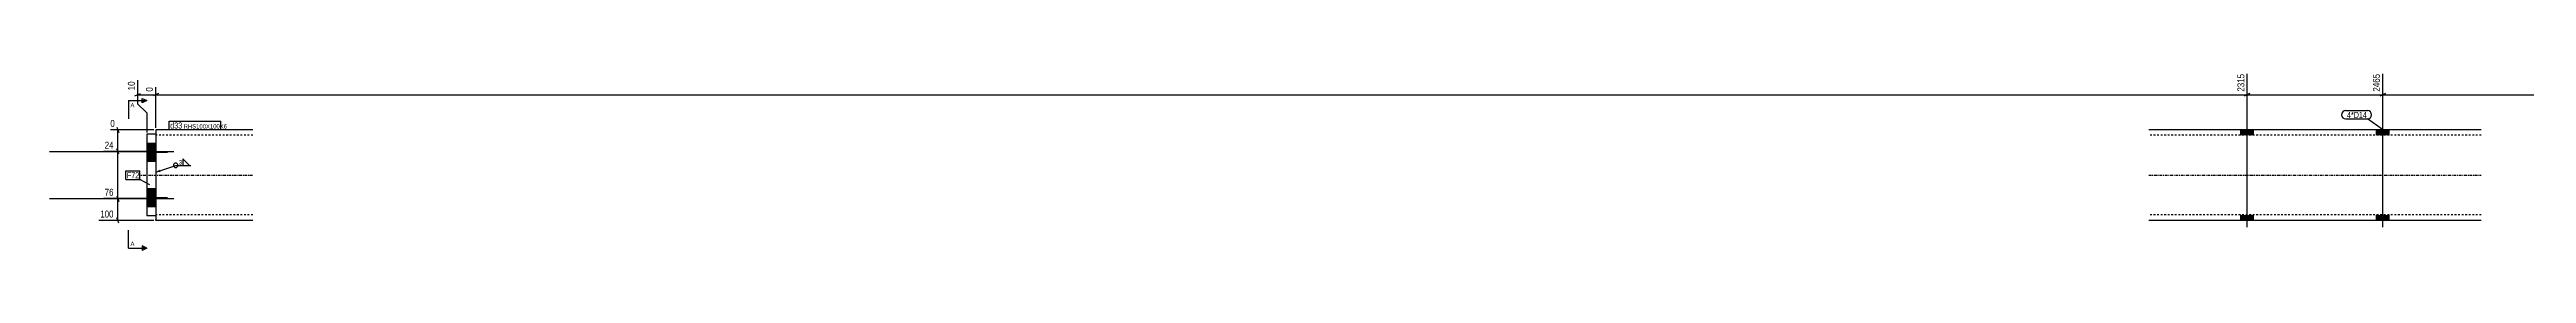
# Model space of a CAD drawing. Header units: millimetres. Extents: x 19 to 35337, y 5 to 1131.
# Drawn here: x 30322 to 33064, y 5 to 201 of the extents above; entities that cross this region are included whole.
import ezdxf

# ---------------------------------------------------------------- set-up
doc = ezdxf.new("R2010")
doc.units = ezdxf.units.MM
doc.linetypes.add('DXK_LINE_DOT2', pattern=[3.9198, 1.9599, -1.9599])
doc.linetypes.add('DXK_LINE_DOT3', pattern=[5.9187, 2.979, -0.9799, 0.9799, -0.9799])
for name, color, linetype in [('MÅLSÆTNING', 7, 'Continuous'), ('STÅL', 7, 'Continuous'), ('TEKST', 7, 'Continuous')]:
    doc.layers.add(name, color=color, linetype=linetype)
doc.styles.add('Arial', font='ARIAL.TTF', dxfattribs={"height": 0.2})
doc.styles.add('Arial Narrow', font='ARIALN.TTF', dxfattribs={"height": 0.2})

msp = doc.modelspace()

# ---------------------------------------------------------------- hatches: boundary and pattern name
at = {"layer": 'STÅL', "linetype": 'Continuous'}
for points in [[(32761.4, 138), (32747.4, 138), (32747.4, 132), (32761.4, 132)], [(32761.4, 138), (32747.4, 138), (32747.4, 132), (32761.4, 132)], [(32911.4, 138), (32897.4, 138), (32897.4, 132), (32911.4, 132)], [(32911.4, 138), (32897.4, 138), (32897.4, 132), (32911.4, 132)], [(30429.4, 123), (30429.4, 103), (30439.4, 103), (30439.4, 123)], [(30429.4, 121), (30429.4, 107), (30439.4, 107), (30439.4, 121)], [(30429.4, 73), (30429.4, 53), (30439.4, 53), (30439.4, 73)], [(30429.4, 69), (30429.4, 55), (30439.4, 55), (30439.4, 69)], [(32761.4, 44), (32747.4, 44), (32747.4, 38), (32761.4, 38)], [(32761.4, 44), (32747.4, 44), (32747.4, 38), (32761.4, 38)], [(32911.4, 44), (32897.4, 44), (32897.4, 38), (32911.4, 38)], [(32911.4, 44), (32897.4, 44), (32897.4, 38), (32911.4, 38)]]:
    msp.add_hatch(color=96, dxfattribs=at).paths.add_polyline_path(points)
at = {"layer": 'TEKST', "linetype": 'Continuous'}
msp.add_hatch(color=3, dxfattribs=at).paths.add_polyline_path([(30444.5, 91.6), (30439.4, 91.2), (30443.7, 94)])

# ---------------------------------------------------------------- linework, layer by layer
at = {"layer": 'MÅLSÆTNING', "color": 7, "linetype": 'Continuous'}
for p, q in [((30419.4, 192.8), (30419.4, 166.7)), ((32754.4, 150), (32754.4, 199.6)), ((32904.4, 150), (32904.4, 199.6)), ((32904.4, 150), (32904.4, 199.6)), ((30416.4, 175.5), (30422.4, 177.9)), ((30419.4, 176.7), (30439.4, 176.7)), ((30419.4, 166.7), (30429.4, 156.7)), ((30442.4, 177.9), (30436.4, 175.5)), ((30439.4, 140), (30439.4, 185)), ((32751.4, 175.5), (32757.4, 177.9)), ((32907.4, 177.9), (32901.4, 175.5)), ((32901.4, 175.5), (32907.4, 177.9)), ((32904.4, 176.7), (35209.4, 176.7)), ((30437.4, 138), (30389.2, 138)), ((30396.3, 141), (30398.7, 135)), ((30397.5, 114), (30397.5, 138)), ((30429.4, 156.7), (30429.4, 135)), ((30437.4, 114), (30381.4, 114)), ((30437.4, 114), (30381.4, 114)), ((30398.7, 111), (30396.3, 117)), ((30398.7, 111), (30396.3, 117)), ((30397.5, 62), (30397.5, 114)), ((30437.4, 62), (30381.4, 62)), ((30437.4, 62), (30381.4, 62)), ((30396.3, 65), (30398.7, 59)), ((30396.3, 65), (30398.7, 59)), ((30397.5, 38), (30397.5, 62)), ((30437.4, 38), (30376.5, 38)), ((30398.7, 35), (30396.3, 41))]:
    msp.add_line(p, q, dxfattribs=at)
at = {"layer": 'STÅL', "color": 96, "linetype": 'Continuous'}
for p, q in [((32754.4, 30.5), (32754.4, 168)), ((32754.4, 30.5), (32754.4, 168)), ((32904.4, 30.5), (32904.4, 168)), ((32904.4, 30.5), (32904.4, 168)), ((32747.4, 132), (32747.4, 138)), ((32747.4, 132), (32747.4, 138)), ((32761.4, 132), (32761.4, 138)), ((32761.4, 132), (32761.4, 138)), ((32897.4, 132), (32897.4, 138)), ((32897.4, 132), (32897.4, 138)), ((32911.4, 132), (32911.4, 138)), ((32911.4, 132), (32911.4, 138)), ((30321.9, 114), (30459.4, 114)), ((30439.4, 123), (30429.4, 123)), ((30429.4, 121), (30439.4, 121)), ((30452.4, 113), (30429.4, 113)), ((30429.4, 107), (30439.4, 107)), ((30439.4, 103), (30429.4, 103)), ((30321.9, 62), (30459.4, 62)), ((30439.4, 73), (30429.4, 73)), ((30429.4, 69), (30439.4, 69)), ((30452.4, 63), (30429.4, 63)), ((30429.4, 55), (30439.4, 55)), ((30439.4, 53), (30429.4, 53)), ((32747.4, 38), (32747.4, 44)), ((32747.4, 38), (32747.4, 44)), ((32761.4, 38), (32761.4, 44)), ((32761.4, 38), (32761.4, 44)), ((32897.4, 38), (32897.4, 44)), ((32897.4, 38), (32897.4, 44)), ((32911.4, 38), (32911.4, 44)), ((32911.4, 38), (32911.4, 44))]:
    msp.add_line(p, q, dxfattribs=at)
at = {"layer": 'STÅL', "color": 2, "linetype": 'Continuous'}
for p, q in [((30546.9, 138), (30439.4, 138)), ((30439.4, 138), (30439.4, 38.9)), ((33013.4, 138), (32645.4, 138)), ((30439.4, 133), (30429.4, 133)), ((30429.4, 133), (30429.4, 43)), ((30439.4, 43), (30429.4, 43)), ((30439.4, 38), (30439.4, 38.9)), ((30546.9, 38), (30439.4, 38)), ((33013.4, 38), (32645.4, 38))]:
    msp.add_line(p, q, dxfattribs=at)
at = {"layer": 'STÅL', "color": 7, "linetype": 'DXK_LINE_DOT2'}
for p, q in [((30439.4, 133), (30439.4, 43)), ((30546.9, 132), (30439.4, 132)), ((33013.4, 132), (32645.4, 132)), ((30546.9, 44), (30439.4, 44)), ((33013.4, 44), (32645.4, 44))]:
    msp.add_line(p, q, dxfattribs=at)
at = {"layer": 'STÅL', "color": 7, "linetype": 'DXK_LINE_DOT3'}
for p, q in [((30419.4, 88), (30546.9, 88)), ((32645.4, 88), (33013.4, 88))]:
    msp.add_line(p, q, dxfattribs=at)

# ---------------------------------------------------------------- wipeouts: each hides what was drawn before it
at = {"color": 0, "linetype": 'Continuous'}
msp.add_wipeout([(30415.8, 9.8), (30415.8, 14.8), (30411.4, 14.8), (30411.4, 9.8)], dxfattribs=at).dxf.layer = 'TEKST'

# ---------------------------------------------------------------- next in the draw order: hatches: boundary and pattern name
at = {"layer": 'TEKST', "linetype": 'Continuous'}
msp.add_hatch(color=30, dxfattribs=at).paths.add_polyline_path([(30424.4, 7.3), (30424.4, 9.8), (30429.4, 7.3)])

# ---------------------------------------------------------------- next in the draw order: linework, layer by layer
at = {"layer": 'TEKST', "color": 7, "linetype": 'Continuous'}
for q in [(30409.4, 27.3), (30429.4, 7.3)]:
    msp.add_line((30409.4, 7.3), q, dxfattribs=at)
at = {"layer": 'TEKST', "color": 30, "linetype": 'Continuous'}
for p, q in [((30429.4, 7.3), (30424.4, 9.8)), ((30424.4, 9.8), (30424.4, 4.8)), ((30429.4, 7.3), (30424.4, 4.8))]:
    msp.add_line(p, q, dxfattribs=at)

# ---------------------------------------------------------------- next in the draw order: texts
at = {"layer": 'TEKST', "color": 3, "linetype": 'Continuous', "style": 'Arial'}
msp.add_text('A', height=4.78, dxfattribs=at).set_placement((30411.4, 9.8))

# ---------------------------------------------------------------- next in the draw order: wipeouts: each hides what was drawn before it
at = {"color": 0, "linetype": 'Continuous'}
for points in [[(30437.8, 186.6), (30426.6, 186.6), (30426.6, 178.5), (30437.8, 178.5)], [(30395.7, 139.6), (30395.7, 150.8), (30387.6, 150.8), (30387.6, 139.6)], [(30394.2, 63.6), (30394.2, 74.8), (30381.3, 74.8), (30381.3, 63.6)]]:
    msp.add_wipeout(points, dxfattribs=at).dxf.layer = 'MÅLSÆTNING'
at = {"color": 0}
for points in [[(30468.2, 139.4), (30468.2, 146.4), (30455.4, 146.4), (30455.4, 139.4)], [(32886.2, 151.1), (32886.2, 158.1), (32864.8, 158.1), (32864.8, 151.1)], [(30468.5, 99.3), (30468.5, 105.1), (30464.6, 105.1), (30464.6, 99.3)]]:
    msp.add_wipeout(points, dxfattribs=at).dxf.layer = 'TEKST'

# ---------------------------------------------------------------- next in the draw order: linework, layer by layer
at = {"layer": 'MÅLSÆTNING', "color": 7, "linetype": 'Continuous'}
for p, q in [((30442.4, 177.9), (30436.4, 175.5)), ((30439.4, 140), (30439.4, 185)), ((30439.4, 176.7), (32754.4, 176.7))]:
    msp.add_line(p, q, dxfattribs=at)
at = {"layer": 'TEKST', "color": 3, "linetype": 'Continuous'}
for p, q in [((30439.4, 91.2), (30461.5, 98.7)), ((30461.5, 98.7), (30478.1, 98.7)), ((30476.6, 98.7), (30469.5, 105.8)), ((30469.5, 105.8), (30469.5, 98.7)), ((30469.5, 98.7), (30476.6, 98.7))]:
    msp.add_line(p, q, dxfattribs=at)
for start, end in [(90, 270), (270, 90)]:
    msp.add_arc((30461.5, 98.7), 2.5, start, end, dxfattribs=at)

# ---------------------------------------------------------------- next in the draw order: texts
at = {"layer": 'MÅLSÆTNING', "color": 3, "linetype": 'Continuous', "style": 'Arial Narrow'}
for s, p in [('0', (30389.2, 141.2)), ('76', (30382.9, 65.2))]:
    msp.add_text(s, height=7.64, dxfattribs=at).set_placement(p)
at = {"layer": 'TEKST', "color": 3, "style": 'Arial Narrow'}
msp.add_text('3', height=4.77, dxfattribs=at).set_placement((30465, 99.7))

# ---------------------------------------------------------------- next in the draw order: wipeouts: each hides what was drawn before it
at = {"color": 0, "linetype": 'Continuous'}
for points in [[(30417.8, 192.9), (30406.6, 192.9), (30406.6, 180), (30417.8, 180)], [(30394.2, 115.6), (30394.2, 126.8), (30381.3, 126.8), (30381.3, 115.6)], [(30394.2, 39.6), (30394.2, 50.8), (30376.4, 50.8), (30376.4, 39.6)]]:
    msp.add_wipeout(points, dxfattribs=at).dxf.layer = 'MÅLSÆTNING'
at = {"color": 0}
for points in [[(30468.2, 139.4), (30468.2, 146.4), (30455.4, 146.4), (30455.4, 139.4)], [(32886.2, 151.1), (32886.2, 158.1), (32864.8, 158.1), (32864.8, 151.1)], [(30420.6, 84.5), (30420.6, 91.5), (30407.4, 91.5), (30407.4, 84.5)]]:
    msp.add_wipeout(points, dxfattribs=at).dxf.layer = 'TEKST'

# ---------------------------------------------------------------- next in the draw order: linework, layer by layer
at = {"layer": 'TEKST', "color": 7, "linetype": 'Continuous'}
for p, q in [((30454.2, 138.2), (30454.2, 147.6)), ((32863.6, 159.3), (32887.4, 159.3)), ((32863.6, 149.9), (32887.4, 149.9)), ((32904.1, 138.2), (32887.4, 149.9))]:
    msp.add_line(p, q, dxfattribs=at)
for centre, start, end in [((32863.6, 154.6), 90, 270), ((32887.4, 154.6), 270, 90)]:
    msp.add_arc(centre, 4.7, start, end, dxfattribs=at)

# ---------------------------------------------------------------- next in the draw order: texts
at = {"layer": 'MÅLSÆTNING', "color": 3, "linetype": 'Continuous', "style": 'Arial Narrow'}
for s, p in [('10', (30416.2, 181.6)), ('0', (30436.2, 180.1))]:
    msp.add_text(s, height=7.64, rotation=90.0002, dxfattribs=at).set_placement(p)
for s, p in [('24', (30382.9, 117.2)), ('100', (30378, 41.2))]:
    msp.add_text(s, height=7.64, dxfattribs=at).set_placement(p)
at = {"layer": 'TEKST', "color": 3, "style": 'Arial Narrow'}
msp.add_text('4*D14', height=6.68, dxfattribs=at).set_placement((32864.8, 151.1))

# ---------------------------------------------------------------- next in the draw order: wipeouts: each hides what was drawn before it
at = {"color": 0, "linetype": 'Continuous'}
msp.add_wipeout([(32752.8, 201.2), (32741.6, 201.2), (32741.6, 178.5), (32752.8, 178.5)], dxfattribs=at).dxf.layer = 'MÅLSÆTNING'
at = {"color": 0}
for points in [[(30510.4, 139.4), (30510.4, 144.4), (30470.3, 144.4), (30470.3, 139.4)], [(30420.6, 84.5), (30420.6, 91.5), (30407.4, 91.5), (30407.4, 84.5)]]:
    msp.add_wipeout(points, dxfattribs=at).dxf.layer = 'TEKST'

# ---------------------------------------------------------------- next in the draw order: linework, layer by layer
at = {"layer": 'MÅLSÆTNING', "color": 7, "linetype": 'Continuous'}
for p, q in [((32754.4, 150), (32754.4, 199.6)), ((32757.4, 177.9), (32751.4, 175.5)), ((32754.4, 176.7), (32904.4, 176.7))]:
    msp.add_line(p, q, dxfattribs=at)
at = {"layer": 'TEKST', "color": 7, "linetype": 'Continuous'}
for p, q in [((30406.2, 92.7), (30421.8, 92.7)), ((30406.2, 83.3), (30406.2, 92.7)), ((30406.2, 83.3), (30421.8, 83.3)), ((30421.8, 83.3), (30421.8, 92.7)), ((30433, 77.1), (30421.8, 83.3))]:
    msp.add_line(p, q, dxfattribs=at)

# ---------------------------------------------------------------- next in the draw order: texts
at = {"layer": 'MÅLSÆTNING', "color": 3, "linetype": 'Continuous', "style": 'Arial Narrow'}
msp.add_text('2315', height=7.64, rotation=90.0002, dxfattribs=at).set_placement((32751.2, 180.1))
at = {"layer": 'TEKST', "color": 3, "style": 'Arial Narrow'}
msp.add_text('F72', height=6.68, dxfattribs=at).set_placement((30407.4, 84.5))

# ---------------------------------------------------------------- next in the draw order: wipeouts: each hides what was drawn before it
at = {"color": 0, "linetype": 'Continuous'}
msp.add_wipeout([(30415.8, 162.7), (30415.8, 167.7), (30411.4, 167.7), (30411.4, 162.7)], dxfattribs=at).dxf.layer = 'TEKST'
at = {"color": 0}
msp.add_wipeout([(30510.4, 139.4), (30510.4, 144.4), (30470.3, 144.4), (30470.3, 139.4)], dxfattribs=at).dxf.layer = 'TEKST'

# ---------------------------------------------------------------- next in the draw order: hatches: boundary and pattern name
at = {"layer": 'TEKST', "linetype": 'Continuous'}
msp.add_hatch(color=30, dxfattribs=at).paths.add_polyline_path([(30424.4, 167.7), (30424.4, 170.2), (30429.4, 170.2)])

# ---------------------------------------------------------------- next in the draw order: linework, layer by layer
at = {"layer": 'TEKST', "color": 7, "linetype": 'Continuous'}
for p, q in [((30409.4, 170.2), (30409.4, 150.2)), ((30409.4, 170.2), (30429.4, 170.2)), ((30454.2, 147.6), (30511.6, 147.6)), ((30454.2, 138.2), (30511.6, 138.2)), ((30511.6, 138.2), (30511.6, 147.6))]:
    msp.add_line(p, q, dxfattribs=at)
at = {"layer": 'TEKST', "color": 30, "linetype": 'Continuous'}
for p, q in [((30424.4, 167.7), (30424.4, 172.7)), ((30424.4, 172.7), (30429.4, 170.2)), ((30429.4, 170.2), (30424.4, 167.7))]:
    msp.add_line(p, q, dxfattribs=at)

# ---------------------------------------------------------------- next in the draw order: texts
at = {"layer": 'TEKST', "color": 3, "linetype": 'Continuous', "style": 'Arial'}
msp.add_text('A', height=4.78, dxfattribs=at).set_placement((30411.4, 162.7))
at = {"layer": 'TEKST', "color": 3, "style": 'Arial Narrow'}
for s, height, p in [('d33', 6.68, (30455.4, 139.4)), ('RHS100X100X6', 4.772, (30470.3, 139.4))]:
    msp.add_text(s, height=height, dxfattribs=at).set_placement(p)

# ---------------------------------------------------------------- next in the draw order: wipeouts: each hides what was drawn before it
at = {"color": 0, "linetype": 'Continuous'}
msp.add_wipeout([(32902.8, 201.2), (32891.6, 201.2), (32891.6, 178.5), (32902.8, 178.5)], dxfattribs=at).dxf.layer = 'MÅLSÆTNING'

# ---------------------------------------------------------------- next in the draw order: texts
at = {"layer": 'MÅLSÆTNING', "color": 3, "linetype": 'Continuous', "style": 'Arial Narrow'}
msp.add_text('2465', height=7.64, rotation=90.0002, dxfattribs=at).set_placement((32901.2, 180.1))

doc.saveas('drawing.dxf')
